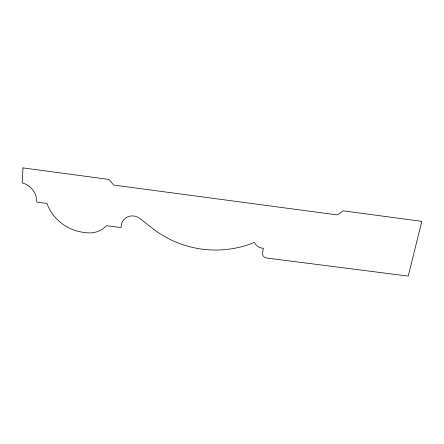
<?xml version="1.0" encoding="UTF-8"?>
<svg xmlns="http://www.w3.org/2000/svg" width="444" height="444" viewBox="0 0 444 444"><rect width="100%" height="100%" fill="white"/><g stroke="black" fill="none" stroke-linecap="round" stroke-linejoin="round"><path stroke-width="0.67" d="M22.977 167.904L22.2 182.884A18.57 16.822 31.8 0 1 36.685 202.092L46.909 203.43A42.968 40.182 29.4 0 0 85.603 232.589A23.715 22.095 26 0 0 106.427 225.68L121.079 227.567L121.29 225.463A11.6 10.934 17.5 0 1 128.249 216.633A11.6 10.934 17.5 0 1 139.932 218.504L152.303 228.21A102.159 101.41 -6.3 0 0 254.468 242.402A9.94 9.402 -15.3 0 0 263.359 248.257L262.565 252.841A4.895 4.595 -14.7 0 0 266.578 258.019L408.247 276.096L421.8 221.373L343.162 210.828L337.329 214.924L113.636 185.059L108.996 179.437L22.977 167.904"/></g></svg>
